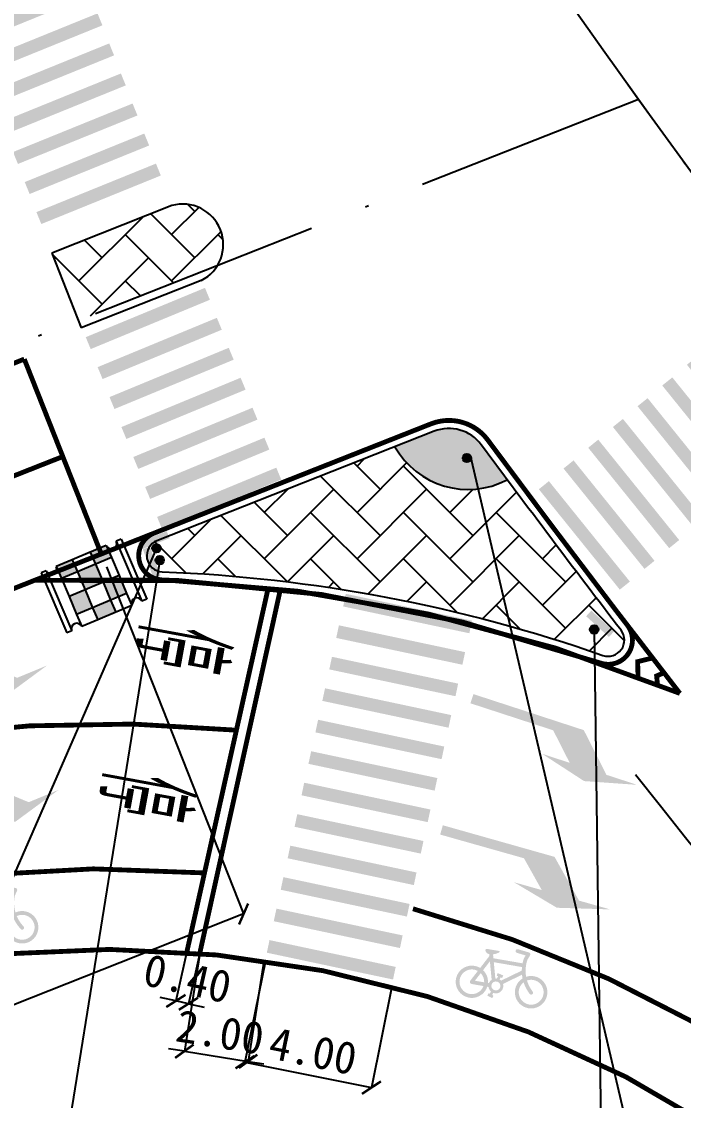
# Model space of a CAD drawing. Header units: millimetres. Extents: x 7233 to 195995, y 19522 to 226352.
# Drawn here: x 10242.9 to 10263.42, y 22383.55 to 22417.02 of the extents above; entities that cross this region are included whole.
import ezdxf

# ---------------------------------------------------------------- set-up
doc = ezdxf.new("R2010")
doc.units = ezdxf.units.MM
doc.linetypes.add('ACAD_ISO10W100', pattern=[18, 12, -3, 0, -3])
doc.linetypes.add('DASHDOT', pattern=[25.399999999999995, 12.7, -6.349999999999998, 0, -6.349999999999998])
for name, color, linetype in [('@-交通信号', 7, 'Continuous'), ('@-交通标志', 7, 'Continuous'), ('@-设计标注', 7, 'Continuous'), ('@-辅助设计', 4, 'Continuous'), ('@-道路边线', 7, 'Continuous'), ('@-隔离岛', 3, 'Continuous'), ('AXIS', 2, 'Continuous'), ('RD-中线', 1, 'DASHDOT'), ('交通标志', 7, 'Continuous')]:
    doc.layers.add(name, color=color, linetype=linetype)
doc.layers.add('@-道路标线', color=255, linetype='Continuous', lineweight=0)
doc.layers.get('0').off()
doc.layers.get('@-辅助设计').off()
doc.styles.add('--黑体', font='simhei.ttf')
doc.styles.add('STYLE1', font='simhei.ttf', dxfattribs={"width": 0.8})
doc.dimstyles.new('标志标注', dxfattribs={"dimtxt": 1, "dimasz": 0.5, "dimexe": 0, "dimexo": 0, "dimgap": 0.25, "dimtad": 1, "dimzin": 0, "dimdsep": 46, "dimtxsty": '--黑体', "dimblk": 'ARCHTICK', "dimcen": 0.09, "dimadec": 0, "dimazin": 0, "dimtfac": 1, "dimtix": 1, "dimtmove": 2, "dimatfit": 0, "dimfxl": 1, "dimtolj": 1, "dimtzin": 0, "dimarcsym": 0})
pattern_1 = [(44.9999999983424, (0, 0), (4.156886499111827e-11, 1.436840979371064), [3.047999999999999, -1.015999999999999]), (134.9999999983424, (0.718420000020784, 0.7184199999792152), (4.156886499111827e-11, 1.436840979371064), [3.047999999999999, -1.015999999999999])]

# ---------------------------------------------------------------- blocks, each defined once
blk = doc.blocks.new('*U1')
at = {"layer": '@-道路边线'}
h = blk.add_hatch(color=256, dxfattribs=at)
h.dxf.hatch_style = 1
h.paths.add_polyline_path([(0.2568675211793481, 4.02241179425151), (0.3165121215944333, 0.02285650377536733), (0.7164676506428495, 0.02882096381890603), (0.6568230502277643, 4.028376254295049)])
blk = doc.blocks.new('*U2')
at = {"layer": '@-道路标线', "color": 0, "linetype": 'ByBlock', "lineweight": -2, "transparency": 16777216, "rotation": 291.2473317371071}
for p in [(10239.96143875124, 22419.78153441119, 3.54891667e-08), (10240.32383338555, 22418.84950966419, 3.54891667e-08), (10240.68622801986, 22417.91748491719, 3.54891667e-08), (10241.04862265417, 22416.98546017018, 3.54891667e-08), (10241.41101728848, 22416.05343542319, 3.54891667e-08), (10241.77341192279, 22415.12141067618, 3.54891667e-08), (10242.1358065571, 22414.18938592918, 3.54891667e-08), (10242.49820119141, 22413.25736118218, 3.54891667e-08), (10242.86059582572, 22412.32533643518, 3.54891667e-08), (10243.22299046003, 22411.39331168817, 3.54891667e-08)]:
    blk.add_blockref('*U1', p, dxfattribs=at)
blk = doc.blocks.new('*U7')
at = {"layer": '@-道路边线'}
h = blk.add_hatch(color=256, dxfattribs=at)
h.dxf.hatch_style = 1
h.paths.add_polyline_path([(0.5961484308057654, -1.946638420451774), (0.5666055396419192, 2.053252480251722), (0.1666164495709112, 2.05029819113486), (0.1961593407386437, -1.949592709569836)])
blk = doc.blocks.new('*U8')
at = {"layer": '@-辅助设计', "color": 0, "linetype": 'ByBlock', "lineweight": -2, "transparency": 16777216, "rotation": 77.57530332078575}
for p in [(10254.83546073675, 22398.26799497995, 3.54891667e-08), (10254.62030444632, 22397.2914153515, 3.54891667e-08), (10254.40514815589, 22396.31483572306, 3.54891667e-08), (10254.18999186546, 22395.33825609462, 3.54891667e-08), (10253.97483557503, 22394.36167646618, 3.54891667e-08), (10253.75967928461, 22393.38509683773, 3.54891667e-08), (10253.54452299417, 22392.40851720929, 3.54891667e-08), (10253.32936670375, 22391.43193758085, 3.54891667e-08), (10253.11421041332, 22390.45535795241, 3.54891667e-08), (10252.89905412289, 22389.47877832397, 3.54891667e-08), (10252.68389783246, 22388.50219869552, 3.54891667e-08), (10252.46874154203, 22387.52561906708, 3.54891667e-08)]:
    blk.add_blockref('*U7', p, dxfattribs=at)
blk = doc.blocks.new('A$C348E0356')
at = {"layer": '交通标志', "lineweight": 15}
h = blk.add_hatch(color=1, dxfattribs=at)
h.paths.add_polyline_path([(3.003229652764275, 1.581825583154568), (2.699315253586973, 2.053429645515278), (2.345612207427619, 1.825493846656171), (2.649526606546714, 1.35388978429546)])
h.paths.add_polyline_path([(1.699794109328649, 2.827652479812969), (2.00370850827312, 2.356048417277634), (2.357411554490681, 2.58398421613674), (2.053497155546209, 3.055588278657522)])
h.paths.add_polyline_path([(2.00370850827312, 2.356048417277634), (1.473153939063194, 2.014144718996249), (1.815057638159487, 1.483590148374786), (2.345612207427619, 1.825493846656171), (2.212649657740256, 2.031820624353712)])
h.paths.add_polyline_path([(2.11897203727858, 1.011986086014075), (1.815057638159487, 1.483590148374786), (1.284503068891353, 1.141686450093402), (1.588417468068655, 0.6700823877326914)])
h.paths.add_polyline_path([(1.169239540060515, 2.485748781531583), (0.6386849708505907, 2.143845083250199), (0.9425993697950616, 1.672241020714864), (1.473153939063194, 2.014144718996249)])
h.paths.add_polyline_path([(0.9425993697950616, 1.672241020714864), (0.5888963236357087, 1.444305221855755), (0.9308000227320008, 0.9137506512342952), (1.284503068891353, 1.141686450093402), (1.151540519262198, 1.348013227790942)])
at = {"layer": '交通标志', "lineweight": 25}
for p, q in [((1.768577406415715, 3.497717086982446), (6.21755607426e-05, 2.358038092701462)), ((1.863550656125879, 3.350340817545656), (1.768577406415715, 3.497717086982446)), ((1.863550656125879, 3.350340817545656), (0.0950354252709076, 2.210661823264671)), ((1.699794109328649, 2.827652479812969), (1.169239540060515, 2.485748781531583)), ((2.053497155546209, 3.055588278657522), (1.699794109328649, 2.827652479812969)), ((2.00370850827312, 2.356048417277634), (1.699794109328649, 2.827652479812969)), ((2.357411554490681, 2.58398421613674), (2.053497155546209, 3.055588278657522)), ((1.169239540060515, 2.485748781531583), (0.6386849708505907, 2.143845083250199)), ((1.473153939063194, 2.014144718996249), (1.169239540060515, 2.485748781531583)), ((2.357411554490681, 2.58398421613674), (2.00370850827312, 2.356048417277634)), ((2.699315253586973, 2.053429645515278), (2.357411554490681, 2.58398421613674)), ((0.0950354252709076, 2.210661823264671), (6.21755607426e-05, 2.358038092701462)), ((0.6386849708505907, 2.143845083250199), (0.2849819246330298, 1.91590928439109)), ((0.9425993697950616, 1.672241020714864), (0.6386849708505907, 2.143845083250199)), ((2.00370850827312, 2.356048417277634), (1.473153939063194, 2.014144718996249)), ((2.345612207427619, 1.825493846656171), (2.00370850827312, 2.356048417277634)), ((3.003229652764275, 1.581825583154568), (2.566352703957818, 2.259756423212819)), ((0.5888963236357087, 1.444305221855755), (0.2849819246330298, 1.91590928439109)), ((1.473153939063194, 2.014144718996249), (0.9425993697950616, 1.672241020714864)), ((1.815057638159487, 1.483590148374786), (1.473153939063194, 2.014144718996249)), ((2.345612207427619, 1.825493846656171), (1.815057638159487, 1.483590148374786)), ((2.649526606546714, 1.35388978429546), (2.212649657740256, 2.031820624353712)), ((2.699315253586973, 2.053429645515278), (2.345612207427619, 1.825493846656171)), ((0.9425993697950616, 1.672241020714864), (0.5888963236357087, 1.444305221855755)), ((0.9308000227320008, 0.9137506512342952), (0.5888963236357087, 1.444305221855755)), ((1.284503068891353, 1.141686450093402), (0.9425993697950616, 1.672241020714864)), ((1.815057638159487, 1.483590148374786), (1.284503068891353, 1.141686450093402)), ((2.11897203727858, 1.011986086014075), (1.68209508853033, 1.689916926072328)), ((3.003229652764275, 1.581825583154568), (2.649526606546714, 1.35388978429546)), ((1.234714421851094, 0.442146588873584), (0.7978374730446376, 1.120077428931835)), ((1.284503068891353, 1.141686450093402), (0.9308000227320008, 0.9137506512342952)), ((1.588417468068655, 0.6700823877326914), (1.151540519262198, 1.348013227790942)), ((3.193176151951773, 1.287073044106364), (1.424660921038593, 0.1473940498253796)), ((3.288149401603732, 1.139696774669572), (1.519634170748758, 1.7780388589e-05)), ((2.649526606546714, 1.35388978429546), (2.11897203727858, 1.011986086014075)), ((3.288149401603732, 1.139696774669572), (3.193176151951773, 1.287073044106364)), ((2.11897203727858, 1.011986086014075), (1.588417468068655, 0.6700823877326914)), ((1.588417468068655, 0.6700823877326914), (1.234714421851094, 0.442146588873584)), ((1.519634170748758, 1.7780388589e-05), (1.424660921038593, 0.1473940498253796))]:
    blk.add_line(p, q, dxfattribs=at)
for centre, major_axis, ratio, start_param, end_param in [((1.958523905836044, 3.202964548094313), (0.0132628393479032, 0.1748249984116091), 0.9999999976595978, 0.648165981041317, 3.789758634631108), ((0.1900086749810725, 2.06328555382788), (-0.1748249984686601, 0.0132628393522313), 0.999999997006934, 2.218962305269292, 5.360554958859085), ((3.098202902416232, 1.434449313717776), (-0.1748249984686601, 0.0132628393522313), 0.999999997006934, -0.9226303483204992, 2.218962305269292), ((1.329687671561259, 0.2947703194367932), (0.0132628393608787, 0.1748249985826468), 0.9999999959073038, 3.789758633994535, 6.931351287584327)]:
    blk.add_ellipse(centre, major_axis=major_axis, ratio=ratio, start_param=start_param, end_param=end_param, dxfattribs=at)
blk = doc.blocks.new('A$C4D5C2BD2')
at = {"layer": '@-交通信号', "linetype": 'ByBlock', "lineweight": -3}
h = blk.add_hatch(color=14, dxfattribs=at)
edge = h.paths.add_edge_path()
edge.add_line((0.981396496295929, 0.3103656233288348), (0.9047607928514481, 0.5335762156173587))
edge.add_line((0.9047607928514481, 0.5335762188769877), (0.000568583607673645, 0.2231366215273738))
edge.add_line((0.0005685761570930481, 0.2231366285122931), (0.07720427960157394, -7.396377623081207e-05))
edge.add_line((0.07720427960157394, -7.396703585982323e-05), (0.9813964888453484, 0.3103656303137541))
blk.add_hatch(color=14, dxfattribs=at).paths.add_polyline_path([(0.5572020175083134, 0.5146595514379442, 1), (0.2922885207311656, 0.5146595514379442, 1)])
at = {"layer": '@-交通信号', "color": 14}
blk.add_circle((0.4247452691197395, 0.5146595514379442, 363.6511633631799), 0.1324567483885739, dxfattribs=at)
blk = doc.blocks.new('A$C61B13433')
at = {"layer": '@-交通标志', "linetype": 'ByBlock', "lineweight": -3}
for points in [[(0.1324567483885739, 0, 1), (-0.1324567483885739, 0, 1)], [(0.5444273818575311, -0.2349370551073662), (0.4803246297815349, -0.007809696993717807), (-0.4397338052804116, -0.2674802106848801), (-0.3756310532044154, -0.4946075687985285)]]:
    blk.add_hatch(color=14, dxfattribs=at).paths.add_polyline_path(points)
at = {"layer": '@-交通标志', "color": 14}
blk.add_circle((0, 0), 0.1324567483885739, dxfattribs=at)
blk = doc.blocks.new('A$C3C3D2F93')
at = {"layer": '@-交通信号', "linetype": 'ByBlock', "lineweight": -3}
for points in [[(0.636612563422329, 0.3842590611756122, 1), (0.3716990666451812, 0.3842590611756122, 1)], [(0.9557559565391784, 1.4572398186e-06), (0.9610744601823172, 0.2359415198560555), (0.0053170975315879, 0.2574859704525352), (-1.4061115508e-06, 0.0215459078362983)]]:
    blk.add_hatch(color=14, dxfattribs=at).paths.add_polyline_path(points)
at = {"layer": '@-交通信号', "color": 14}
blk.add_circle((0.5041558150337551, 0.3842590611756122), 0.1324567483885739, dxfattribs=at)
blk = doc.blocks.new('*U50')
at = {"layer": '@-道路边线'}
h = blk.add_hatch(color=256, dxfattribs=at)
h.dxf.hatch_style = 1
h.paths.add_polyline_path([(0.2568675211793481, 4.02241179425151), (0.3165121215944333, 0.02285650377536733), (0.7164676506428495, 0.02882096381890603), (0.6568230502277643, 4.028376254295049)])
blk = doc.blocks.new('*U51')
at = {"layer": '@-道路标线', "color": 0, "linetype": 'ByBlock', "lineweight": -2, "transparency": 16777216, "rotation": 291.6263344752868}
for p in [(10244.75034217173, 22407.51234864305, 1.064675001e-07), (10245.11889403246, 22406.58274145398, 1.064675001e-07), (10245.48744589318, 22405.65313426492, 1.064675001e-07), (10245.8559977539, 22404.72352707586, 1.064675001e-07), (10246.22454961463, 22403.79391988679, 1.064675001e-07), (10246.59310147535, 22402.86431269773, 1.064675001e-07), (10246.96165333607, 22401.93470550867, 1.064675001e-07)]:
    blk.add_blockref('*U50', p, dxfattribs=at)
blk = doc.blocks.new('*U53')
at = {"layer": '@-道路边线'}
h = blk.add_hatch(color=256, dxfattribs=at)
h.dxf.hatch_style = 1
h.paths.add_polyline_path([(0.8876217063006351, 0.01472492572509015), (0.9722690340110915, 4.013829179161655), (0.572358608667068, 4.022293911931115), (0.4877112809594142, 0.02318965849223151)])
blk = doc.blocks.new('*U54')
at = {"layer": '@-道路标线', "color": 0, "linetype": 'ByBlock', "lineweight": -2, "transparency": 16777216, "rotation": 40.07926249555789}
for p in [(10265.67913223467, 22402.92485720989, 3.54891667e-08), (10264.91397775122, 22402.28101047623, 3.54891667e-08), (10264.14882326776, 22401.63716374257, 3.54891667e-08), (10263.3836687843, 22400.99331700891, 3.54891667e-08), (10262.61851430085, 22400.34947027524, 3.54891667e-08), (10261.85335981739, 22399.70562354158, 3.54891667e-08), (10261.08820533393, 22399.06177680792, 3.54891667e-08)]:
    blk.add_blockref('*U53', p, dxfattribs=at)
blk = doc.blocks.new('_ArchTick')
at = {"color": 0, "linetype": 'ByBlock', "const_width": 0.15}
blk.add_lwpolyline([(-0.5, -0.5), (0.5, 0.5)], dxfattribs=at)
blk = doc.blocks.new('*D107')
at = {"layer": '@-设计标注', "color": 0, "lineweight": -2, "ltscale": 1.5, "transparency": 16777216}
for p, q in [((10245.52834452214, 22400.09839190261), (10249.78149682787, 22389.33035242567)), ((10226.92678057141, 22392.75115986688), (10231.17993287714, 22381.98312038993)), ((10249.78149682787, 22389.33035242567), (10231.17993287714, 22381.98312038993))]:
    blk.add_line(p, q, dxfattribs=at)
at = {"layer": 'Defpoints', "color": 0, "ltscale": 1.5, "transparency": 16777216}
for p in [(10245.52834452214, 22400.09839190261, 3.54891667e-08), (10226.92678057141, 22392.75115986688, 3.54891667e-08), (10231.17993287714, 22381.98312038993)]:
    blk.add_point(p, dxfattribs=at)
at = {"layer": '@-设计标注', "color": 0, "lineweight": -2, "ltscale": 1.5, "transparency": 16777216, "xscale": 0.5, "yscale": 0.5, "zscale": 0.5}
for p, rotation in [((10249.78149682787, 22389.33035242567), 21.55299217261249), ((10231.17993287714, 22381.98312038993), 201.5529921726125)]:
    blk.add_blockref('_ArchTick', p, dxfattribs=dict(at, rotation=rotation))
at = {"layer": '@-设计标注', "color": 0, "ltscale": 1.5, "transparency": 16777216, "insert": (10240.20312982194, 22386.35952021436), "char_height": 1, "attachment_point": 5, "rotation": 21.552992172612523, "style": '--黑体'}
blk.add_mtext('\\A1;20.00', dxfattribs=at)
blk = doc.blocks.new('*D144')
at = {"layer": '@-设计标注', "color": 0, "lineweight": -2, "ltscale": 1.5, "transparency": 16777216}
for p, q in [((10250.45879251193, 22387.8750162517), (10249.82446617631, 22384.73476734786)), ((10254.3795252017, 22387.0830331713), (10253.74519886608, 22383.94278426747)), ((10249.82446617631, 22384.73476734786), (10253.74519886608, 22383.94278426747))]:
    blk.add_line(p, q, dxfattribs=at)
at = {"layer": 'Defpoints', "color": 0, "ltscale": 1.5, "transparency": 16777216}
for p in [(10250.45879251193, 22387.8750162517, 3.54891667e-08), (10254.3795252017, 22387.0830331713), (10253.74519886608, 22383.94278426747)]:
    blk.add_point(p, dxfattribs=at)
at = {"layer": '@-设计标注', "color": 0, "lineweight": -2, "ltscale": 1.5, "transparency": 16777216, "xscale": 0.5, "yscale": 0.5, "zscale": 0.5}
for p, rotation in [((10249.82446617631, 22384.73476734786), 168.579994953774), ((10253.74519886608, 22383.94278426747), 348.579994953774)]:
    blk.add_blockref('_ArchTick', p, dxfattribs=dict(at, rotation=rotation))
at = {"layer": '@-设计标注', "color": 0, "ltscale": 1.5, "transparency": 16777216, "insert": (10251.93444457385, 22385.07943413757), "char_height": 1, "attachment_point": 5, "rotation": 348.57999495377396, "style": '--黑体'}
blk.add_mtext('\\A1;4.00', dxfattribs=at)
blk = doc.blocks.new('*D145')
at = {"layer": '@-设计标注', "color": 0, "lineweight": -2, "ltscale": 1.5, "transparency": 16777216}
for p, q in [((10248.43867001218, 22388.18191503572), (10247.94503960194, 22385.07259185684)), ((10250.41430792263, 22387.86826640671), (10249.92067751239, 22384.75894322782)), ((10247.94503960194, 22385.07259185684), (10247.45122397838, 22385.150989114)), ((10247.94503960194, 22385.07259185684), (10249.92067751239, 22384.75894322782)), ((10249.92067751239, 22384.75894322782), (10250.41449313595, 22384.68054597067))]:
    blk.add_line(p, q, dxfattribs=at)
at = {"layer": 'Defpoints', "color": 0, "ltscale": 1.5, "transparency": 16777216}
for p in [(10248.43867001218, 22388.18191503572, 3.54891667e-08), (10250.41430792263, 22387.86826640671), (10249.92067751239, 22384.75894322782)]:
    blk.add_point(p, dxfattribs=at)
at = {"layer": '@-设计标注', "color": 0, "lineweight": -2, "ltscale": 1.5, "transparency": 16777216, "xscale": 0.5, "yscale": 0.5, "zscale": 0.5}
for p, rotation in [((10247.94503960194, 22385.07259185684), 350.9791129458074), ((10249.92067751239, 22384.75894322782), 170.9791129458074)]:
    blk.add_blockref('_ArchTick', p, dxfattribs=dict(at, rotation=rotation))
at = {"layer": '@-设计标注', "color": 0, "ltscale": 1.5, "transparency": 16777216, "insert": (10249.05133531096, 22385.66203946782), "char_height": 1, "attachment_point": 5, "rotation": 350.9791129458074, "style": '--黑体'}
blk.add_mtext('\\A1;2.00', dxfattribs=at)
blk = doc.blocks.new('*D146')
at = {"layer": '@-设计标注', "color": 0, "lineweight": -2, "ltscale": 1.5, "transparency": 16777216}
for p, q in [((10248.08646882804, 22388.44116903236), (10247.68259097364, 22386.63325482481)), ((10248.476768659, 22388.35397824773), (10248.0728908046, 22386.54606404018)), ((10247.68259097364, 22386.63325482481), (10247.19461887204, 22386.74226504476)), ((10248.0728908046, 22386.54606404018), (10247.68259097364, 22386.63325482481)), ((10248.0728908046, 22386.54606404018), (10248.56086290621, 22386.43705382024))]:
    blk.add_line(p, q, dxfattribs=at)
at = {"layer": 'Defpoints', "color": 0, "ltscale": 1.5, "transparency": 16777216}
for p in [(10248.08646882804, 22388.44116903236, 3.54891667e-08), (10248.476768659, 22388.35397824773, 3.54891667e-08), (10247.68259097364, 22386.63325482481)]:
    blk.add_point(p, dxfattribs=at)
at = {"layer": '@-设计标注', "color": 0, "lineweight": -2, "ltscale": 1.5, "transparency": 16777216, "xscale": 0.5, "yscale": 0.5, "zscale": 0.5}
for p, rotation in [((10247.68259097364, 22386.63325482481), 347.4072095383033), ((10248.0728908046, 22386.54606404018), 167.4072095383033)]:
    blk.add_blockref('_ArchTick', p, dxfattribs=dict(at, rotation=rotation))
at = {"layer": '@-设计标注', "color": 0, "ltscale": 1.5, "transparency": 16777216, "insert": (10248.04248105297, 22387.32710041751), "char_height": 1, "attachment_point": 5, "rotation": 347.4072095383033, "style": '--黑体'}
blk.add_mtext('\\A1;0.40', dxfattribs=at)

msp = doc.modelspace()

# ---------------------------------------------------------------- hatches: boundary and pattern name
at = {"layer": '@-道路标线', "linetype": 'Continuous'}
for points in [[(10238.05323243872, 22395.74673897813), (10238.11036506673, 22395.60804553222), (10240.60684657532, 22396.63643265932), (10241.65125208134, 22396.20144171392), (10240.81909159219, 22395.85864601719), (10242.35837940518, 22396.06012307472), (10243.6854222091, 22397.03938678663), (10242.76079942979, 22396.65850267145), (10241.32474184143, 22397.25661521358), (10237.99609982031, 22395.88543237112)], [(10256.86098541058, 22396.00992051162), (10256.81441198548, 22395.86733395827), (10259.38096943699, 22395.02901250795), (10259.89303933995, 22394.02015949682), (10259.03752020786, 22394.29959998071), (10260.33918967536, 22393.4536351036), (10261.98430838586, 22393.33708275796), (10261.03373155711, 22393.64757218748), (10260.32963542209, 22395.03474508326), (10256.90755880863, 22396.15250701848)], [(10238.41134377479, 22391.88729852693), (10238.4684764028, 22391.74860508102), (10240.96495791139, 22392.77699220812), (10242.00936341741, 22392.34200126272), (10241.17720292826, 22391.99920556599), (10242.71649074125, 22392.20068262352), (10244.04353354517, 22393.17994633543), (10243.11891076586, 22392.79906222026), (10241.6828531775, 22393.39717476238), (10238.35421115638, 22392.02599191992)], [(10255.91785287719, 22391.93889994072), (10255.87702327629, 22391.79456369159), (10258.47507524409, 22391.05963105623), (10259.02711057869, 22390.07208005859), (10258.16109327447, 22390.3170576049), (10259.49557655713, 22389.52386510354), (10261.14404182312, 22389.4732460583), (10260.18180035855, 22389.74544333433), (10259.42275175484, 22391.10332596082), (10255.95868245294, 22392.08323614232)]]:
    msp.add_hatch(color=7, dxfattribs=at).paths.add_polyline_path(points)
at = {"layer": '@-道路标线'}
h = msp.add_hatch(color=7, dxfattribs=at)
edge = h.paths.add_edge_path()
edge.add_line((10241.50690001298, 22389.89359117433), (10241.4950851985, 22389.95075688156))
edge.add_ellipse((10241.52147236215, 22390.40659115656), major_axis=(0.1966603750814321, 0.4120733513268812), ratio=0.9999805706952836, start_angle=200.1195756284293, end_angle=202.1999952957983, ccw=False)
edge.add_ellipse((10241.50784187893, 22390.09946484217), major_axis=(0.1356713799839917, -0.06474862882919658), ratio=0.9999999506772708, start_angle=219.8589830386828, end_angle=284.2785924977287, ccw=False)
edge.add_ellipse((10241.40502490325, 22390.06295471172), major_axis=(0.03865497227011146, -0.01844793243951422), ratio=0.9999998303205472, start_angle=113.18325781182659, end_angle=206.501347011118, ccw=False)
edge.add_line((10241.40676574095, 22390.1057507661), (10241.80240669586, 22390.08114586306))
edge.add_ellipse((10241.76336834691, 22390.06660443841), major_axis=(0.03759655993261245, -0.01794280934282975), ratio=0.9999998508462595, start_angle=310.81329457208363, end_angle=405.9425271505703, ccw=False)
edge.add_ellipse((10241.52147236215, 22390.40659115656), major_axis=(0.4120747343288403, -0.1966610351136404), ratio=0.999999995276094, start_angle=307.0992444217952, end_angle=329.14455822133897, ccw=False)
edge.add_line((10241.61317956036, 22389.95929822873), (10241.63832448544, 22389.83763506965))
edge.add_line((10241.63832448638, 22389.83763506951), (10242.55279726382, 22389.78076403133))
edge.add_ellipse((10243.72699370178, 22389.67726044319), major_axis=(0.5076992628124429, 1.063810320745508), ratio=0.9999997747193812, start_angle=102.93400800517048, end_angle=110.4751074252666, ccw=False)
edge.add_line((10242.57653645881, 22389.93396727639), (10242.62100688589, 22390.03374939583))
edge.add_line((10242.62100688679, 22390.03374939573), (10242.34499535401, 22390.08456956713))
edge.add_ellipse((10242.35562281273, 22390.14228880596), major_axis=(0.02527813900986922, 0.05296668153302551), ratio=0.9999999969862579, start_angle=15.0799806736444, end_angle=195.0799806736443, ccw=False)
edge.add_line((10242.36625027249, 22390.20000804563), (10242.70963816918, 22390.13678231442))
edge.add_ellipse((10242.70496754496, 22390.07796628415), major_axis=(0.02541240133366843, 0.05324800879939517), ratio=0.9999999565071804, start_angle=-94.40099306387123, end_angle=20.972252427922285, ccw=False)
edge.add_line((10242.75610849048, 22390.04854275723), (10242.68866379704, 22389.8972112874))
edge.add_ellipse((10243.72699370178, 22389.67726044319), major_axis=(0.9578766971186781, -0.4571428604411053), ratio=0.9999999809832021, start_angle=193.5523853715453, end_angle=221.8935450160579)
edge.add_ellipse((10242.91536316689, 22388.91805226476), major_axis=(0.4550155294922446, -0.2171543595568198), ratio=0.9999999808311439, start_angle=-98.18991527179861, end_angle=139.7104712913849, ccw=False)
edge.add_ellipse((10242.91536316689, 22388.91805226476), major_axis=(0.4550155281616146, -0.2171543589217816), ratio=0.9999999833191034, start_angle=153.487581228541, end_angle=261.8100847081013, ccw=False)
edge.add_ellipse((10243.72699370178, 22389.67726044319), major_axis=(1.063810129358119, -0.5076991714735695), ratio=0.9999999987140331, start_angle=217.7231741279261, end_angle=223.3859971820988, ccw=False)
edge.add_line((10242.57491114008, 22389.42794933346), (10242.02126015323, 22389.08068944604))
edge.add_ellipse((10241.80714873224, 22388.99344951411), major_axis=(0.2086578651672507, -0.09958113985131553), ratio=0.9999999485642296, start_angle=280.9424230675123, end_angle=407.6811191826454, ccw=False)
edge.add_line((10241.7489860872, 22388.76968265086), (10241.72515089446, 22388.70091922914))
edge.add_line((10241.72515089633, 22388.70091922888), (10241.76638151037, 22388.68500038402))
edge.add_line((10241.76638150955, 22388.68500038505), (10241.73551803573, 22388.60506242545))
edge.add_line((10241.7355180348, 22388.60506242558), (10241.57585294055, 22388.66670796951))
edge.add_line((10241.57585294054, 22388.66670796951), (10241.60671641425, 22388.74664592817))
edge.add_line((10241.60671641425, 22388.74664592817), (10241.64516451884, 22388.73180139414))
edge.add_line((10241.64516451858, 22388.73180139231), (10241.67106927433, 22388.80653539994))
edge.add_ellipse((10241.80714873224, 22388.99344951411), major_axis=(0.0995811358852936, 0.2086578568570256), ratio=0.9999998710940378, start_angle=156.077858777343, end_angle=169.4568067655877, ccw=False)
edge.add_line((10241.63151219979, 22388.84309555554), (10241.61301121038, 22388.86789025033))
edge.add_ellipse((10241.80714873224, 22388.99344951411), major_axis=(0.2086578630299064, -0.09958113883127645), ratio=0.99999997824153, start_angle=219.2364363992578, end_angle=238.4055656186149, ccw=False)
edge.add_line((10241.58254711066, 22388.93859864481), (10241.54288989474, 22388.94106492677))
edge.add_ellipse((10241.05229185921, 22389.04119349083), major_axis=(0.2156615097074094, 0.4518874787081468), ratio=0.999999957172602, start_angle=251.5529690226818, end_angle=283.97727336007733, ccw=False)
edge.add_line((10241.41271850061, 22388.69362364692), (10241.31668997189, 22388.61598085203))
edge.add_ellipse((10241.05229185921, 22389.04119349083), major_axis=(0.4518874592492437, -0.2156615004207245), ratio=0.9999999765459381, start_angle=90.72597712170881, end_angle=327.3860601384187, ccw=False)
edge.add_line((10241.26221046988, 22389.49577717234), (10241.50690001445, 22389.8935911779))
edge = h.paths.add_edge_path(flags=16)
edge.add_line((10241.66294731552, 22389.71849807749), (10241.76578473558, 22389.22092154644))
edge.add_ellipse((10241.80714873224, 22388.99344951411), major_axis=(0.2086581558110709, -0.09958127855992777), ratio=0.9999989921065656, start_angle=113.33312174311399, end_angle=125.81877227170509, ccw=False)
edge.add_line((10241.81594134925, 22389.22448456439), (10241.84193145925, 22389.29946481308))
edge.add_line((10241.84193145951, 22389.29946481491), (10241.79605261622, 22389.31364104836))
edge.add_line((10241.79605261714, 22389.31364104825), (10241.82134983181, 22389.39551095875))
edge.add_line((10241.82134983088, 22389.39551095886), (10241.99780768119, 22389.34098675379))
edge.add_line((10241.99780768027, 22389.34098675394), (10241.97251046614, 22389.25911684055))
edge.add_line((10241.97251046693, 22389.25911683949), (10241.92384866147, 22389.27415298591))
edge.add_line((10241.92384866148, 22389.2741529859), (10241.89995101059, 22389.20520937683))
edge.add_ellipse((10241.80714873224, 22388.99344951411), major_axis=(0.09958113579056567, 0.2086578566585371), ratio=0.9999996316774112, start_angle=-12.801403836924408, end_angle=1.8475263374838278, ccw=False)
edge.add_line((10241.95048747888, 22389.17485653757), (10242.55472298521, 22389.5538439559))
edge.add_ellipse((10243.72699370178, 22389.67726044319), major_axis=(1.063810049846478, -0.5076991335269542), ratio=0.9999999651228509, start_angle=206.1845881327514, end_angle=211.5225778991242, ccw=False)
edge.add_line((10242.54832531703, 22389.66343643912), (10241.6629473137, 22389.71849807773))
edge = h.paths.add_edge_path(flags=16)
edge.add_line((10241.54036098875, 22389.73169100826), (10241.35905751512, 22389.43692948883))
edge.add_ellipse((10241.05229185921, 22389.04119349083), major_axis=(0.4518874621247084, -0.2156615017930288), ratio=0.9999999682488206, start_angle=387.44292668244736, end_angle=437.7305866839091, ccw=False)
edge.add_line((10241.55271938317, 22389.05805932762), (10241.58459026995, 22389.05607728104))
edge.add_ellipse((10241.80714873224, 22388.99344951411), major_axis=(0.09958114954698084, 0.2086578854831141), ratio=0.9999998818253548, start_angle=66.12125378608778, end_angle=99.79606636223912, ccw=False)
edge.add_line((10241.65666180518, 22389.1689721384), (10241.54036098875, 22389.73169100824))
edge = h.paths.add_edge_path(flags=16)
edge.add_line((10241.68964653715, 22388.91745446923), (10241.70084430415, 22388.90244741998))
edge.add_ellipse((10241.80714873224, 22388.99344951411), major_axis=(0.1131207596370685, 0.08237540232497814), ratio=0.9999982862807512, start_angle=184.5028513073123, end_angle=536.8305418411982)
edge = h.paths.add_edge_path(flags=16)
edge.add_ellipse((10242.91536316689, 22388.91805226476), major_axis=(0.3490821649108507, -0.1665980808138901), ratio=0.9999999827594351, start_angle=158.9141864051265, end_angle=261.729474163011)
edge.add_ellipse((10242.91536316689, 22388.91805226476), major_axis=(0.3490821688552186, -0.166598082696324), ratio=0.9999999726421697, start_angle=261.7294742455286, end_angle=501.1211886144014)
edge.add_ellipse((10243.72699370178, 22389.67726044319), major_axis=(0.9578767019098879, -0.4571428627276909), ratio=0.9999999693913519, start_angle=228.2603932092995, end_angle=249.2839976678984)
edge.add_ellipse((10242.91788864779, 22388.90273896304), major_axis=(0.05296819500277376, -0.02527886130731313), ratio=0.9999984609880854, start_angle=249.7117148502653, end_angle=428.8563375229205, ccw=False)
edge.add_ellipse((10243.72699370178, 22389.67726044319), major_axis=(1.063810069837595, -0.5076991430676355), ratio=0.9999999672635289, start_angle=229.4454243372494, end_angle=249.28399770017649, ccw=False)
edge = h.paths.add_edge_path(flags=16)
edge.add_line((10241.29708921664, 22389.33618199525), (10241.14174086402, 22389.08361807244))
edge.add_line((10241.14174086495, 22389.08361807232), (10241.43486022, 22389.065388991))
edge.add_ellipse((10241.05229185921, 22389.04119349083), major_axis=(0.3459540942320497, -0.1651052214698112), ratio=0.9999999719880538, start_angle=29.13147224983823, end_angle=75.82490958884358)
edge = h.paths.add_edge_path(flags=16)
edge.add_ellipse((10241.05229185921, 22389.04119349083), major_axis=(0.3459540997336802, -0.1651052240954427), ratio=0.9999999542659418, start_angle=92.82568757028405, end_angle=327.3860593604895)
edge.add_line((10241.25470865232, 22388.71566098643), (10241.32822576558, 22388.77510244048))
edge.add_ellipse((10241.05229185921, 22389.04119349083), major_axis=(0.345954098236539, -0.1651052233809379), ratio=0.9999999059556514, start_angle=341.5529669549778, end_angle=371.5106501264239)
edge.add_line((10241.42423475972, 22388.9484440849), (10241.05827016002, 22388.9712034144))
edge.add_ellipse((10241.0567607766, 22389.03681367698), major_axis=(0.0282664720271796, 0.05922830083896841), ratio=0.9999999181052606, start_angle=79.8263932664151, end_angle=206.8305000872452, ccw=False)
edge.add_line((10241.00345646777, 22389.07509728993), (10241.20014163678, 22389.39486622488))
h = msp.add_hatch(color=7, dxfattribs=at)
edge = h.paths.add_edge_path()
edge.add_line((10257.40314167907, 22388.02574555107), (10257.39759535981, 22388.08385532879))
edge.add_ellipse((10257.47325583515, 22388.53414041753), major_axis=(0.2401843914676456, 0.3883184364619504), ratio=0.9999805706952836, start_angle=200.1195756284293, end_angle=202.1999952957983, ccw=False)
edge.add_ellipse((10257.42640213552, 22388.23030313559), major_axis=(0.1278502916492334, -0.07907851293004756), ratio=0.9999999506772708, start_angle=219.8589830386828, end_angle=284.2785924977287, ccw=False)
edge.add_ellipse((10257.32023241125, 22388.20515736531), major_axis=(0.03642661760357937, -0.02253074837768529), ratio=0.9999998303205472, start_angle=113.18325781182659, end_angle=206.501347011118, ccw=False)
edge.add_line((10257.32660362259, 22388.24751229952), (10257.71724358754, 22388.18015070638))
edge.add_ellipse((10257.67685861557, 22388.169928194), major_axis=(0.03542921987643631, -0.0219138336405748), ratio=0.9999998508462595, start_angle=310.81329457208363, end_angle=405.9425271505703, ccw=False)
edge.add_ellipse((10257.47325583515, 22388.53414041753), major_axis=(0.3883197397375845, -0.2401851975753031), ratio=0.999999995276094, start_angle=307.0992444217952, end_angle=329.14455822133897, ccw=False)
edge.add_line((10257.51591955921, 22388.07954061535), (10257.52772353276, 22387.95586823467))
edge.add_line((10257.52772353367, 22387.95586823443), (10258.43063717175, 22387.80017064988))
edge.add_ellipse((10259.58668633506, 22387.56995205881), major_axis=(0.6200610490887447, 1.002484531246205), ratio=0.9999997747193812, start_angle=102.93400800517048, end_angle=110.4751074252666, ccw=False)
edge.add_line((10258.47084915397, 22387.94989633292), (10258.52587734464, 22388.04426787777))
edge.add_line((10258.52587734552, 22388.04426787757), (10258.25700408028, 22388.12471800674))
edge.add_ellipse((10258.27382772433, 22388.18094449882), major_axis=(0.03087258647302979, 0.0499132955122031), ratio=0.9999999969862579, start_angle=15.0799806736444, end_angle=195.0799806736443, ccw=False)
edge.add_line((10258.29065136952, 22388.23717099161), (10258.62515849747, 22388.13708242071))
edge.add_ellipse((10258.61413763113, 22388.07911966843), major_axis=(0.03103656314868394, 0.05017840502209745), ratio=0.9999999565071804, start_angle=-94.40099306387123, end_angle=20.972252427922285, ccw=False)
edge.add_line((10258.6617864464, 22388.04432411342), (10258.57832964684, 22387.90119842375))
edge.add_ellipse((10259.58668633506, 22387.56995205881), major_axis=(0.9026576946816444, -0.5583157242701321), ratio=0.9999999809832021, start_angle=193.5523853715453, end_angle=221.8935450160579)
edge.add_ellipse((10258.69751604785, 22386.90323068994), major_axis=(0.4287851141292875, -0.2652140151929646), ratio=0.9999999808311439, start_angle=-98.18991527179861, end_angle=139.7104712913849, ccw=False)
edge.add_ellipse((10258.69751604785, 22386.90323068994), major_axis=(0.4287851128753647, -0.2652140144173826), ratio=0.9999999833191034, start_angle=153.487581228541, end_angle=261.8100847081013, ccw=False)
edge.add_ellipse((10259.58668633506, 22387.56995205881), major_axis=(1.002484350891782, -0.6200609375351499), ratio=0.9999999987140331, start_angle=217.7231741279261, end_angle=223.3859971820988, ccw=False)
edge.add_line((10258.41436279044, 22387.44703840968), (10257.82632093306, 22387.16186194043))
edge.add_ellipse((10257.60401207687, 22387.09835384031), major_axis=(0.1966293032449963, -0.1216200033531867), ratio=0.9999999485642296, start_angle=280.9424230675123, end_angle=407.6811191826454, ccw=False)
edge.add_line((10257.52192797945, 22386.88221336906), (10257.49077689338, 22386.81644001262))
edge.add_line((10257.49077689521, 22386.81644001215), (10257.53003821158, 22386.79614414574))
edge.add_line((10257.53003821088, 22386.79614414687), (10257.4906885629, 22386.72002426375))
edge.add_line((10257.49068856199, 22386.72002426398), (10257.33864955046, 22386.79861977518))
edge.add_line((10257.33864955045, 22386.79861977518), (10257.37799919821, 22386.87473965737))
edge.add_line((10257.37799919821, 22386.87473965738), (10257.41461090654, 22386.85581349161))
edge.add_line((10257.41461090608, 22386.85581348981), (10257.44846677905, 22386.9272978107))
edge.add_ellipse((10257.60401207687, 22387.09835384031), major_axis=(0.1216199985094221, 0.1966292954138332), ratio=0.9999998710940378, start_angle=156.077858777343, end_angle=169.4568067655877, ccw=False)
edge.add_line((10257.41310739792, 22386.96793180251), (10257.39740414193, 22386.99458646908))
edge.add_ellipse((10257.60401207687, 22387.09835384031), major_axis=(0.1966293012308641, -0.121620002107397), ratio=0.99999997824153, start_angle=219.2364363992578, end_angle=238.4055656186149, ccw=False)
edge.add_line((10257.37478702109, 22387.06818133485), (10257.33563108128, 22387.07493334928))
edge.add_ellipse((10256.85878345164, 22387.22767005054), major_axis=(0.2633907743266501, 0.4258373870177355), ratio=0.999999957172602, start_angle=251.5529690226818, end_angle=283.97727336007733, ccw=False)
edge.add_line((10257.17939567812, 22386.8430664098), (10257.07551410513, 22386.77629440429))
edge.add_ellipse((10256.85878345164, 22387.22767005054), major_axis=(0.4258373686805855, -0.2633907629846767), ratio=0.9999999765459381, start_angle=90.72597712170881, end_angle=327.3860601384187, ccw=False)
edge.add_line((10257.11675755621, 22387.65681047974), (10257.40314168092, 22388.02574555446))
edge = h.paths.add_edge_path(flags=16)
edge.add_line((10257.53928241763, 22387.83476373912), (10257.58755817381, 22387.32896991692))
edge.add_ellipse((10257.60401207687, 22387.09835384031), major_axis=(0.1966295771339857, -0.1216201727601839), ratio=0.9999989921065656, start_angle=113.33312174311399, end_angle=125.81877227170509, ccw=False)
edge.add_line((10257.63780539477, 22387.32707313604), (10257.67177282012, 22387.39879299052))
edge.add_line((10257.67177282058, 22387.39879299231), (10257.62770172159, 22387.41786055875))
edge.add_line((10257.6277017225, 22387.41786055855), (10257.66172742652, 22387.49650458427))
edge.add_line((10257.66172742559, 22387.49650458448), (10257.83123238376, 22387.42316747905))
edge.add_line((10257.83123238286, 22387.4231674793), (10257.79720667907, 22387.34452345065))
edge.add_line((10257.79720667974, 22387.34452344952), (10257.75046227418, 22387.36474763204))
edge.add_line((10257.75046227419, 22387.36474763202), (10257.71922955944, 22387.29880192345))
edge.add_ellipse((10257.60401207687, 22387.09835384031), major_axis=(0.1216199983937294, 0.1966292952267871), ratio=0.9999996316774112, start_angle=-12.801403836924408, end_angle=1.8475263374838278, ccw=False)
edge.add_line((10257.7661766908, 22387.26314808305), (10258.40794520263, 22387.57437980956))
edge.add_ellipse((10259.58668633506, 22387.56995205881), major_axis=(1.002484275963772, -0.6200608911903553), ratio=0.9999999651228509, start_angle=206.1845881327514, end_angle=211.5225778991242, ccw=False)
edge.add_line((10258.41346904384, 22387.68401981008), (10257.53928241585, 22387.83476373956))
edge = h.paths.add_edge_path(flags=16)
edge.add_line((10257.41884952161, 22387.86117166384), (10257.20665231969, 22387.58780807741))
edge.add_ellipse((10256.85878345164, 22387.22767005054), major_axis=(0.4258373713902872, -0.2633907646606931), ratio=0.9999999682488206, start_angle=387.44292668244736, end_angle=437.7305866839091, ccw=False)
edge.add_line((10257.35808902967, 22387.19017201131), (10257.38955706168, 22387.18474569634))
edge.add_ellipse((10257.60401207687, 22387.09835384031), major_axis=(0.1216200151946543, 0.1966293223897051), ratio=0.9999998818253548, start_angle=66.12125378608778, end_angle=99.79606636223912, ccw=False)
edge.add_line((10257.47344550287, 22387.28915970135), (10257.41884952161, 22387.86117166382))
edge = h.paths.add_edge_path(flags=16)
edge.add_line((10257.47896213438, 22387.03554839005), (10257.48846656645, 22387.01941558854))
edge.add_ellipse((10257.60401207687, 22387.09835384031), major_axis=(0.1213862038034605, 0.06962329132735806), ratio=0.9999982862807512, start_angle=184.5028513073123, end_angle=536.8305418411982)
edge = h.paths.add_edge_path(flags=16)
edge.add_ellipse((10258.69751604785, 22386.90323068994), major_axis=(0.3289585216768937, -0.2034688413636601), ratio=0.9999999827594351, start_angle=158.9141864051265, end_angle=261.729474163011)
edge.add_ellipse((10258.69751604785, 22386.90323068994), major_axis=(0.3289585253938798, -0.2034688436627062), ratio=0.9999999726421697, start_angle=261.7294742455286, end_angle=501.1211886144014)
edge.add_ellipse((10259.58668633506, 22387.56995205881), major_axis=(0.9026576991966543, -0.5583157270627749), ratio=0.9999999693913519, start_angle=228.2603932092995, end_angle=249.2839976678984)
edge.add_ellipse((10258.69836612183, 22386.88773383099), major_axis=(0.04991472173451128, -0.03087346862619335), ratio=0.9999984609880854, start_angle=249.7117148502653, end_angle=428.8563375229205, ccw=False)
edge.add_ellipse((10259.58668633506, 22387.56995205881), major_axis=(1.002484294802455, -0.6200609028425386), ratio=0.9999999672635289, start_angle=229.4454243372494, end_angle=249.28399770017649, ccw=False)
edge = h.paths.add_edge_path(flags=16)
edge.add_line((10257.13412475384, 22387.49437425233), (10256.95230537059, 22387.26014496799))
edge.add_line((10256.9523053715, 22387.26014496777), (10257.24171963309, 22387.21023864655))
edge.add_ellipse((10256.85878345164, 22387.22767005054), major_axis=(0.3260107758175145, -0.2016455889013585), ratio=0.9999999719880538, start_angle=29.13147224983823, end_angle=75.82490958884358)
edge = h.paths.add_edge_path(flags=16)
edge.add_ellipse((10256.85878345164, 22387.22767005054), major_axis=(0.3260107810019908, -0.2016455921080833), ratio=0.9999999542659418, start_angle=92.82568757028405, end_angle=327.3860593604895)
edge.add_line((10257.02470719175, 22386.88210778115), (10257.10423640669, 22386.93322682237))
edge.add_ellipse((10256.85878345164, 22387.22767005054), major_axis=(0.3260107795911556, -0.2016455912354475), ratio=0.9999999059556514, start_angle=341.5529669549778, end_angle=371.5106501264239)
edge.add_line((10257.2184757734, 22387.09513549952), (10256.85713704772, 22387.15744441253))
edge.add_ellipse((10256.86275108762, 22387.2228314705), major_axis=(0.03452228431871003, 0.05581394939038825), ratio=0.9999999181052606, start_angle=79.8263932664151, end_angle=206.8305000872452, ccw=False)
edge.add_line((10256.81391241895, 22387.26666945406), (10257.04411232424, 22387.56322506617))
at = {"layer": '@-隔离岛', "ltscale": 1.5}
h = msp.add_hatch(dxfattribs=at)
h.set_pattern_fill('AR-HBONE', color=30, scale=0.009999999999999995, angle=-1.657603322228978e-09, style=0)
h.set_pattern_definition(pattern_1)
h.paths.add_polyline_path([(10246.99581415798, 22438.01588947793), (10244.02048378477, 22436.1726832577, 0.002414399304367684), (10246.13220551902, 22432.80039455241, 1.000001594486017), (10249.11908766375, 22434.62566197563, -0.002448142949798638)])
h.paths.add_polyline_path([(10266.13914488381, 22408.55763721715, 1), (10264.21065210006, 22406.96172290824, 0.002452904198473191), (10266.64194480638, 22403.73531937499), (10268.63112166504, 22405.24964279647, -0.002530004540033905)])
h.paths.add_polyline_path([(10248.96973538804, 22409.44771607269, 0.6811442305835311), (10247.55225095741, 22411.30699054404), (10243.83193816726, 22409.83754413689), (10244.65850177128, 22407.74486819245)])
h = msp.add_hatch(dxfattribs=at)
h.set_pattern_fill('GRASS', color=256, scale=0.01999999999999999, angle=-1.657603322228978e-09, style=0)
h.set_pattern_definition([(90, (0, 0), (-0.3592102447896076, 0.359210244810392), [0.09524999999999996, -0.6231704895999997]), (44.9999999983424, (0, 0), (-0.3592102448323737, 0.3592102448531582), [0.09524999999999996, -0.4127499999999998]), (134.9999999983424, (0, 0), (-0.3592102448531582, -0.3592102448323737), [0.09524999999999996, -0.4127499999999998])])
h.paths.add_polyline_path([(10234.714681539, 22422.55503564719, -0.04192289251898804), (10232.76469939117, 22418.24681335568, 0.6558850355441103), (10233.3213658057, 22417.51785261535), (10238.33199726447, 22419.49489566265, 0.3608078242149715)])
h.paths.add_polyline_path([(10237.22689249757, 22433.85277589173, 0.2978091076275642), (10236.73306664041, 22434.08825451691), (10236.38934248403, 22433.87820655562, 0.1672278327330882), (10236.30059500522, 22433.56518727823, -0.009110302263507251), (10236.33856901925, 22432.53650923188, 0.2561147165895647), (10237.79173444388, 22432.96744726117)])
h.paths.add_polyline_path([(10257.15224478364, 22403.88679660947, 0.3398129648793903), (10255.6879529524, 22404.30622920945), (10254.47093698525, 22403.82553313865, 0.4053436209436965), (10257.95700620645, 22402.80206067153, -0.0008054053595244198)])
h = msp.add_hatch(dxfattribs=at)
h.set_pattern_fill('AR-HBONE', color=30, scale=0.009999999999999995, angle=-1.657603322228978e-09, style=0)
h.set_pattern_definition(pattern_1)
h.paths.add_polyline_path([(10237.79173444388, 22432.96744726117, -0.2561147165895659), (10236.33856901925, 22432.53650923188, -0.09022143927865697), (10234.714681539, 22422.55503564719, -0.3608078242149725), (10238.33199726447, 22419.49489566265), (10243.35659156637, 22421.47744802392, 0.4716588540483931), (10243.95159547675, 22423.31253163686)])
h.paths.add_polyline_path([(10257.95700620645, 22402.80206067152, -0.4053436209444555), (10254.47093698525, 22403.82553313865), (10247.09589722311, 22400.91254536253, 0.8116251741491907), (10247.26045045479, 22399.94787226162, -0.07478123949424166), (10260.92291576343, 22397.35501686021, 0.7451259366723307), (10261.48503457745, 22398.13105018413, -0.003490596468200414)])

# ---------------------------------------------------------------- linework, layer by layer
at = {"layer": '@-交通信号', "linetype": 'Continuous'}
msp.add_line((10256.80419056114, 22403.56644435846), (10264.94423138691, 22368.71344731178), dxfattribs=at)
at = {"layer": '@-交通信号', "linetype": 'Continuous', "lineweight": -3}
for p, q in [((10247.07845247296, 22400.67596452895, -31.07741340419079), (10236.40745011249, 22376.24034105227)), ((10260.64958576682, 22398.1555092255), (10261.02842782647, 22369.81707549759))]:
    msp.add_line(p, q, dxfattribs=at)
at = {"layer": '@-交通标志'}
msp.add_line((10247.18035828247, 22400.30742365393), (10242.03328927381, 22368.17457759217), dxfattribs=at)
at = {"layer": '@-道路标线', "color": 7, "linetype": 'Continuous', "const_width": 0.15, "elevation": 3.54891667e-08, "flags": 128}
for points in [[(10242.9820261771, 22406.54510589009), (10224.38046222638, 22399.19787385435)], [(10245.35054304756, 22400.54854584955), (10242.9820261771, 22406.54510589009)], [(10255.59611255196, 22404.53874875884), (10226.76831263799, 22393.15236557037)], [(10244.17595138291, 22403.5223517481), (10225.57438743219, 22396.17511971236)], [(10250.54675166283, 22399.45435097127), (10248.01903186036, 22388.13929496164)], [(10250.92509487153, 22399.4112442473), (10248.42220060755, 22388.10753500135)], [(10262.01143897731, 22396.69124296432), (10261.99886809908, 22397.15917827545), (10262.46076214587, 22397.27199379819)], [(10262.61471113866, 22396.45683405788), (10262.58793522731, 22396.71680435343), (10262.81527761327, 22396.81293867336)]]:
    msp.add_lwpolyline(points, dxfattribs=at)
for points in [[(10263.30994006663, 22396.17459770638, -0.005884925088382708), (10257.35326274944, 22404.03542963887, 0.3398129648789665), (10255.59611255196, 22404.53874875884), (10247.00405682267, 22401.14506491192)], [(10247.00405682267, 22401.14506491192, 0.811625174150594), (10247.25088667018, 22399.69805526055)], [(10243.29798480023, 22399.68124331271, -0.09619615133835467), (10260.84029066701, 22397.11906539604)], [(10263.30994006663, 22396.17459770638, 0.1105657646262573), (10243.29798480026, 22399.68124331273, 0.1105657646262573)], [(10260.84029066701, 22397.11906539604, 0.7451259366873652), (10261.68346888802, 22398.28311538195)], [(10249.54619133495, 22395.03402065094, 0.0572482350947636), (10239.96132596894, 22394.86900242293)], [(10248.56051399426, 22390.60469294056, 0.1151610377971411), (10231.69596266556, 22388.11002546903)], [(10273.90577414819, 22377.68146484139, 0.1518502835088269), (10255.03290592251, 22389.49280889313, 0.1518502835088269)], [(10272.01019072048, 22376.05150672272, 0.3194373454941803), (10232.61436667003, 22385.78482997519)]]:
    msp.add_lwpolyline(points, format="xyb", dxfattribs=at)
at = {"layer": '@-隔离岛', "linetype": 'Continuous', "elevation": 3.54891667e-08, "flags": 128}
for points in [[(10261.48503457744, 22398.13105018414, -0.00429601390529833), (10257.15224478364, 22403.88679660947, 0.3398129648788136), (10255.68795295241, 22404.30622920945), (10247.09589722312, 22400.91254536253)], [(10247.09589722312, 22400.91254536253, 0.8116251741604215), (10247.26045045479, 22399.94787226162, -0.07478123949420301), (10260.92291576343, 22397.35501686021, -0.07478123949420301)], [(10260.92291576343, 22397.35501686021, 0.7451259366884964), (10261.48503457744, 22398.13105018414, 0.7451259366884964)]]:
    msp.add_lwpolyline(points, format="xyb", dxfattribs=at)
at = {"layer": '@-隔离岛', "linetype": 'Continuous'}
msp.add_arc((10256.7414946433, 22405.11060328556, 3.54891667e-08), 2.608991636824377, 209.5086094740647, 297.7680462456564, dxfattribs=at)
at = {"layer": 'AXIS', "color": 5, "linetype": 'ACAD_ISO10W100', "ltscale": 0.6, "elevation": 3.54891667e-08}
msp.add_lwpolyline([(10262.02507495566, 22414.60430448443), (9827.809692293094, 22243.0982322875)], dxfattribs=at)
at = {"layer": 'AXIS', "color": 5, "linetype": 'ACAD_ISO10W100', "ltscale": 0.6}
for centre, radius, start, end in [((10594.25937343062, 22653.14438689586, 3.54891667e-08), 408.9999999999966, 192.6662331165569, 228.6211008724932), ((10594.25937343065, 22653.14438689586, 3.54891667e-08), 409.0000000000257, 199.4804699455849, 228.6211008724932), ((10923.90331234763, 22916.86141581048, 3.54891667e-08), 843.7688086865886, 218.321667203683, 219.6751693320239)]:
    msp.add_arc(centre, radius, start, end, dxfattribs=at)
at = {"layer": 'RD-中线', "color": 3, "linetype": 'Continuous', "elevation": 3.54891667e-08}
for points in [[(10247.55225095741, 22411.30699054404), (10243.83193816726, 22409.83754413689)], [(10243.83193816726, 22409.83754413689), (10244.75034217173, 22407.51234864305)], [(10248.47065496188, 22408.98179505019), (10244.75034217173, 22407.51234864305)]]:
    msp.add_lwpolyline(points, dxfattribs=at)
at = {"layer": 'RD-中线', "color": 3, "linetype": 'Continuous'}
msp.add_arc((10247.89519318496, 22410.0984725969, 3.54891667e-08), 1.256234452643216, 297.2635853098284, 105.842399035495, dxfattribs=at)

# ---------------------------------------------------------------- block references
at = {"layer": '@-交通信号', "rotation": 223.2272155499337}
msp.add_blockref('A$C3C3D2F93', (10256.81185017472, 22404.10100637784), dxfattribs=at)
at = {"layer": '@-交通信号', "linetype": 'Continuous', "ltscale": 2}
for p, rotation in [((10247.47538111796, 22401.21236983122, -394.7285767673707), 183.0319788855068), ((10261.30477182765, 22398.02896190936, -363.6511633631799), 118.6007400130895)]:
    msp.add_blockref('A$C4D5C2BD2', p, dxfattribs=dict(at, rotation=rotation))
at = {"layer": '@-交通标志', "lineweight": 0, "ltscale": 0.5, "xscale": 0.9599999997129491, "yscale": 0.9600000000946608, "zscale": 0.9600000000000364, "rotation": 80.15728358882781}
msp.add_blockref('A$C348E0356', (10246.5288447253, 22397.66347271253, 30.27763914201864), dxfattribs=at)
at = {"layer": '@-交通标志', "rotation": 274.4683029073354}
msp.add_blockref('A$C61B13433', (10247.18035828247, 22400.30742365393), dxfattribs=at)
at = {"layer": '@-辅助设计'}
msp.add_blockref('*U8', (0, 0), dxfattribs=at)
at = {"layer": '@-道路标线'}
for name in ['*U2', '*U51', '*U54']:
    msp.add_blockref(name, (0, 0), dxfattribs=at)

# ---------------------------------------------------------------- texts
at = {"layer": '@-道路标线', "color": 7, "ltscale": 10, "style": 'STYLE1', "width": 0.4}
for height, p in [(2.43004224725941, (10246.82830414328, 22398.44638110422)), (2.430042247259409, (10245.70086920058, 22393.85886858475))]:
    msp.add_text('停', height=height, rotation=259.5876822512453, dxfattribs=at).set_placement(p)

# ---------------------------------------------------------------- dimensions: what is measured, and where the dimension line sits
at = {"layer": '@-设计标注', "ltscale": 1.5}
for p1, p2, distance, picture, middle in [((10245.52834452214, 22400.09839190261, 3.54891667e-08), (10226.92678057141, 22392.75115986688, 3.54891667e-08), 11.577563591397666, '*D107', (10240.20312982194, 22386.35952021436)), ((10248.476768659, 22388.35397824773, 3.54891667e-08), (10248.08646882804, 22388.44116903236, 3.54891667e-08), 1.8524770182488877, '*D146', (10248.04248105297, 22387.32710041751)), ((10248.43867001218, 22388.18191503573, 3.54891667e-08), (10250.41430792263, 22387.86826640671), -3.1482632692808874, '*D145', (10249.05133531096, 22385.66203946782)), ((10250.45879251193, 22387.8750162517, 3.54891667e-08), (10254.3795252017, 22387.08303317131), -3.2036749332816306, '*D144', (10251.93444457385, 22385.07943413757))]:
    dim = msp.add_aligned_dim(p1=p1, p2=p2, distance=distance, dimstyle='标志标注', dxfattribs=at)
    dim.commit()
    dim.dimension.update_dxf_attribs({"geometry": picture, "text_midpoint": middle})

doc.saveas('drawing.dxf')
